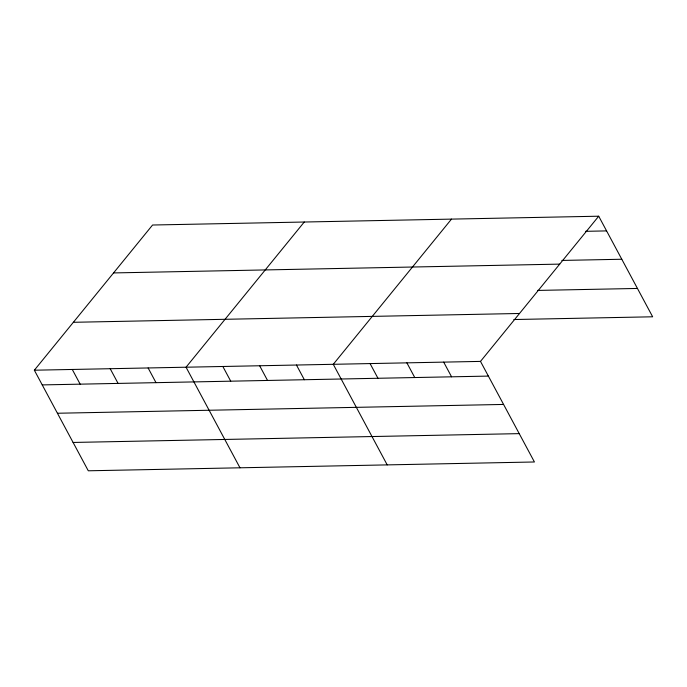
<?xml version="1.0" encoding="UTF-8"?>
<svg xmlns="http://www.w3.org/2000/svg" width="687" height="687" viewBox="0 0 687 687"><rect width="100%" height="100%" fill="white"/><g stroke="black" fill="none" stroke-linecap="round" stroke-linejoin="round"><path stroke-width="1.03" d="M34.35 370.207L480.496 361.396L534.434 461.982L88.288 470.793L34.35 370.207L152.566 225.018L598.712 216.207L652.65 316.793L513.833 319.532M304.255 222.021L186.04 367.21L239.978 467.795M451.488 219.11L333.272 364.299L387.202 464.893M480.496 361.396L598.712 216.207M585.564 231.321L606.595 230.901M561.854 260.433L621.795 259.248M113.553 272.928L559.707 264.117M537.543 290.421L637.45 288.446M73.363 322.297L519.509 313.478M42.233 384.909L488.38 376.09M57.433 413.248L503.58 404.437M73.088 442.454L519.235 433.634M443.69 362.118L451.574 376.82M406.884 362.848L414.768 377.549M370.078 363.578L377.962 378.271M296.466 365.029L304.341 379.731M259.652 365.759L267.535 380.452M222.846 366.48L230.729 381.182M148.117 367.957L156.001 382.659M110.195 368.713L118.078 383.406M72.272 369.46L80.156 384.162"/></g></svg>
